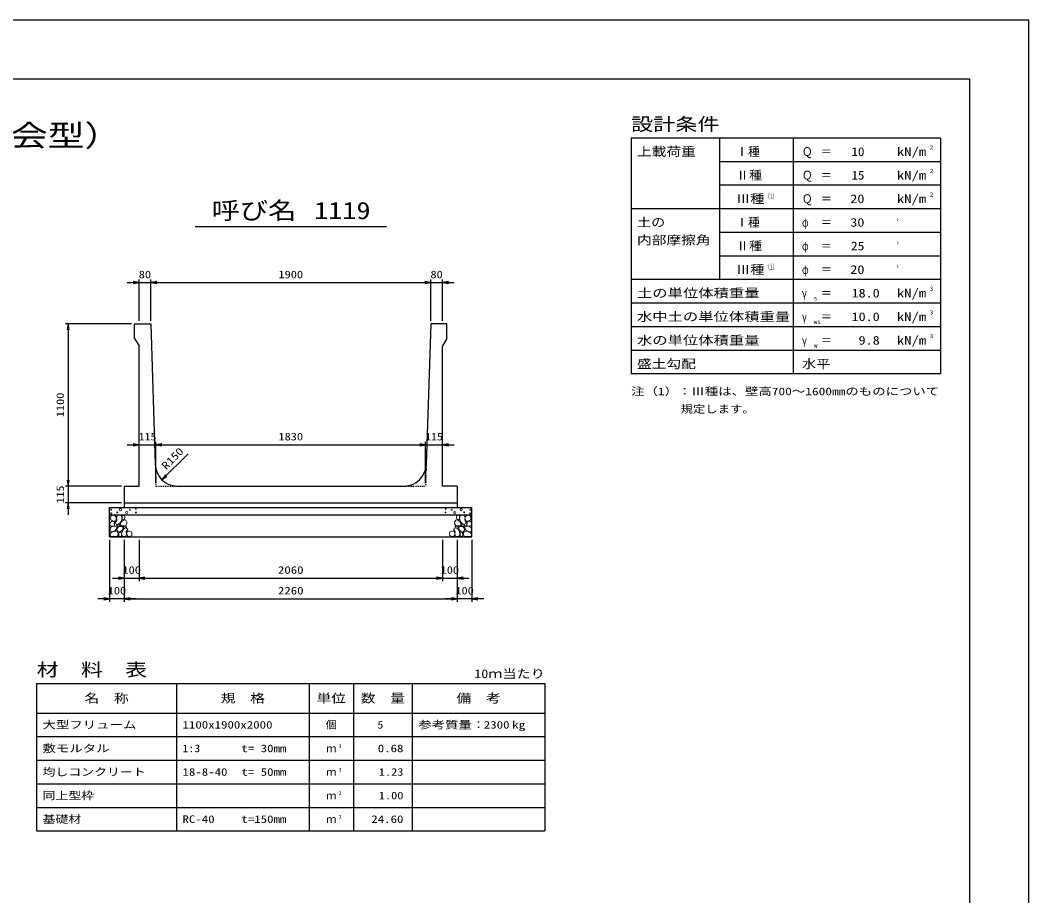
# Model space of a CAD drawing. Units: millimetres at full size. Extents: x 0 to 16820, y 0 to 11880.
# Drawn here: x 9973 to 16820, y 5940 to 11880 of the extents above; entities that cross this region are included whole.
import ezdxf
from ezdxf.enums import TextEntityAlignment as Align

# ---------------------------------------------------------------- set-up
doc = ezdxf.new("R2010")
doc.units = ezdxf.units.MM
doc.linetypes.add('DASHED_SPACED', pattern=[12, 6, -6])
for name, color, linetype, lineweight in [('0_2', 7, 'Continuous', 25), ('D-DCR-HCHn', 4, 'Continuous', 9), ('D-MTR-FRAM', 7, 'Continuous', 25), ('D-MTR-LINE', 7, 'Continuous', 25), ('D-STR-DIM', 7, 'Continuous', 25), ('D-STR-STRn', 1, 'Continuous', 25), ('D-TTL', 2, 'Continuous', 25), ('D-TTL-FRAM', 2, 'Continuous', 25), ('D-TTL-LINE', 7, 'Continuous', 25), ('D-TTL-TXT', 7, 'Continuous', 25)]:
    doc.layers.add(name, color=color, linetype=linetype, lineweight=lineweight)
for name, color, linetype in [('D-DOC', 7, 'Continuous'), ('D-MTR', 7, 'Continuous'), ('D-MTR-TXT', 7, 'Continuous')]:
    doc.layers.add(name, color=color, linetype=linetype)
doc.styles.add('ＭＳ ゴシック', font='')
doc.styles.get('ＭＳ ゴシック').set_extended_font_data('MS Gothic')

# ---------------------------------------------------------------- blocks, each defined once
blk = doc.blocks.new('open_arrow')
at = {"color": 0, "linetype": 'Continuous', "lineweight": -2}
blk.add_lwpolyline([(7.5, 1.25), (0, 0), (7.5, -1.25)], dxfattribs=at)

msp = doc.modelspace()

# ---------------------------------------------------------------- linework, layer by layer
at = {"layer": '0_2'}
for p, q in [((10680, 8355), (10680, 8075)), ((10780, 8355), (10780, 8075)), ((10780, 8355), (10780, 8075)), ((12840, 8355), (12840, 8075)), ((10600, 8095), (10860, 8095)), ((10780, 8095), (12840, 8095))]:
    msp.add_line(p, q, dxfattribs=at)
at = {"layer": 'D-DCR-HCHn'}
for points in [[(10618.399, 8518.696), (10602.796, 8522.163), (10588.928, 8515.228), (10587.194, 8499.626), (10590.661, 8487.491), (10607.997, 8482.29), (10620.132, 8482.29), (10625.333, 8490.958), (10625.333, 8510.028)], [(10632.267, 8520.429), (10627.067, 8504.827), (10628.8, 8487.491), (10616.665, 8468.421), (10632.267, 8459.753), (10649.603, 8468.421), (10660.005, 8482.29), (10663.472, 8504.827), (10660.005, 8516.962), (10649.603, 8522.163)], [(10661.739, 8478.823), (10653.071, 8458.02), (10660.005, 8449.352), (10680.808, 8449.352), (10689.476, 8452.819), (10698.144, 8464.954), (10698.144, 8475.356), (10689.476, 8489.224), (10679.074, 8490.958)], [(10665.206, 8516.962), (10665.206, 8496.159), (10673.874, 8490.958), (10682.542, 8496.159), (10684.275, 8508.294), (10682.542, 8518.696), (10670.407, 8522.163)], [(12958.261, 8478.823), (12966.929, 8458.02), (12959.995, 8449.352), (12939.192, 8449.352), (12930.524, 8452.819), (12921.856, 8464.954), (12921.856, 8475.356), (12930.524, 8489.224), (12940.926, 8490.958)], [(12954.794, 8516.962), (12954.794, 8496.159), (12946.126, 8490.958), (12937.458, 8496.159), (12935.725, 8508.294), (12937.458, 8518.696), (12949.593, 8522.163)], [(12987.733, 8520.429), (12992.933, 8504.827), (12991.2, 8487.491), (13003.335, 8468.421), (12987.733, 8459.753), (12970.397, 8468.421), (12959.995, 8482.29), (12956.528, 8504.827), (12959.995, 8516.962), (12970.397, 8522.163)], [(13001.601, 8518.696), (13017.204, 8522.163), (13031.072, 8515.228), (13032.806, 8499.626), (13029.339, 8487.491), (13012.003, 8482.29), (12999.868, 8482.29), (12994.667, 8490.958), (12994.667, 8510.028)], [(10585.46, 8475.356), (10580.26, 8459.753), (10587.194, 8449.352), (10604.53, 8447.618), (10616.366, 8452.699), (10611.464, 8464.954), (10614.932, 8471.889), (10607.997, 8478.823), (10597.596, 8482.29)], [(10618.366, 8417.757), (10631.208, 8437.019), (10629.603, 8441.834), (10611.946, 8446.65), (10595.894, 8445.045), (10584.658, 8435.414), (10583.052, 8424.177), (10584.658, 8412.941), (10597.499, 8409.731)], [(10635.735, 8459.753), (10627.067, 8452.819), (10630.534, 8447.618), (10642.669, 8447.618), (10647.87, 8449.352), (10651.337, 8456.286), (10646.136, 8461.487)], [(10663.311, 8417.757), (10671.337, 8437.019), (10664.916, 8445.045), (10645.654, 8445.045), (10637.628, 8441.834), (10629.603, 8430.598), (10629.603, 8420.967), (10637.628, 8408.125), (10647.259, 8406.52)], [(10690.599, 8379.232), (10695.415, 8393.679), (10693.81, 8409.731), (10705.046, 8427.388), (10690.599, 8435.414), (10674.548, 8427.388), (10664.916, 8414.546), (10661.706, 8393.679), (10664.916, 8382.443), (10674.548, 8377.627)], [(10687.389, 8435.414), (10695.415, 8441.834), (10692.204, 8446.65), (10680.968, 8446.65), (10676.153, 8445.045), (10672.942, 8438.624), (10677.758, 8433.808)], [(12929.401, 8379.232), (12924.585, 8393.679), (12926.19, 8409.731), (12914.954, 8427.388), (12929.401, 8435.414), (12945.452, 8427.388), (12955.084, 8414.546), (12958.294, 8393.679), (12955.084, 8382.443), (12945.452, 8377.627)], [(12932.611, 8435.414), (12924.585, 8441.834), (12927.796, 8446.65), (12939.032, 8446.65), (12943.847, 8445.045), (12947.058, 8438.624), (12942.242, 8433.808)], [(12956.689, 8417.757), (12948.663, 8437.019), (12955.084, 8445.045), (12974.346, 8445.045), (12982.372, 8441.834), (12990.397, 8430.598), (12990.397, 8420.967), (12982.372, 8408.125), (12972.741, 8406.52)], [(12984.265, 8459.753), (12992.933, 8452.819), (12989.466, 8447.618), (12977.331, 8447.618), (12972.13, 8449.352), (12968.663, 8456.286), (12973.864, 8461.487)], [(13001.634, 8417.757), (12988.792, 8437.019), (12990.397, 8441.834), (13008.054, 8446.65), (13024.106, 8445.045), (13035.342, 8435.414), (13036.948, 8424.177), (13035.342, 8412.941), (13022.501, 8409.731)], [(13034.54, 8475.356), (13039.74, 8459.753), (13032.806, 8449.352), (13015.47, 8447.618), (13003.634, 8452.699), (13008.536, 8464.954), (13005.068, 8471.889), (13012.003, 8478.823), (13022.404, 8482.29)], [(10624.787, 8377.627), (10636.023, 8382.443), (10639.234, 8398.494), (10632.813, 8409.731), (10621.577, 8412.941), (10607.13, 8411.336), (10591.078, 8404.915), (10583.052, 8395.284), (10583.052, 8384.048), (10587.868, 8377.627), (10607.13, 8379.232)], [(10660.101, 8382.443), (10660.101, 8401.705), (10652.075, 8406.52), (10644.049, 8401.705), (10642.444, 8390.469), (10644.049, 8380.837), (10655.285, 8377.627)], [(10703.441, 8380.837), (10717.887, 8377.627), (10730.729, 8384.048), (10732.334, 8398.494), (10729.124, 8409.731), (10713.072, 8414.546), (10701.836, 8414.546), (10697.02, 8406.52), (10697.02, 8388.863)], [(12916.559, 8380.837), (12902.113, 8377.627), (12889.271, 8384.048), (12887.666, 8398.494), (12890.876, 8409.731), (12906.928, 8414.546), (12918.164, 8414.546), (12922.98, 8406.52), (12922.98, 8388.863)], [(12959.899, 8382.443), (12959.899, 8401.705), (12967.925, 8406.52), (12975.951, 8401.705), (12977.556, 8390.469), (12975.951, 8380.837), (12964.715, 8377.627)], [(12995.213, 8377.627), (12983.977, 8382.443), (12980.766, 8398.494), (12987.187, 8409.731), (12998.423, 8412.941), (13012.87, 8411.336), (13028.922, 8404.915), (13036.948, 8395.284), (13036.948, 8384.048), (13032.132, 8377.627), (13012.87, 8379.232)]]:
    msp.add_lwpolyline(points, close=True, dxfattribs=at)
for centre, radius in [((10590.727, 8558.955), 3), ((10653.336, 8558.955), 7.5), ((10717.708, 8558.164), 3), ((10758.131, 8565.006), 3), ((12861.869, 8565.006), 3), ((12902.292, 8558.164), 3), ((12966.664, 8558.955), 7.5), ((13029.273, 8558.955), 3), ((10591.869, 8533.91), 3), ((10632.292, 8540.752), 3), ((10696.664, 8539.961), 7.5), ((10759.273, 8539.961), 3), ((12860.727, 8539.961), 3), ((12923.336, 8539.961), 7.5), ((12987.708, 8540.752), 3), ((13028.131, 8533.91), 3)]:
    msp.add_circle(centre, radius, dxfattribs=at)
at = {"layer": 'D-MTR-FRAM'}
for p, q in [((10085, 7380), (13535, 7380)), ((10085, 7380), (10085, 6380)), ((13535, 7380), (13535, 6380)), ((10085, 6380), (13535, 6380))]:
    msp.add_line(p, q, dxfattribs=at)
at = {"layer": 'D-MTR-LINE'}
for p, q in [((11035, 7380), (11035, 6380)), ((11935, 7380), (11935, 6380)), ((12235, 7380), (12235, 6380)), ((12635, 7380), (12635, 6380)), ((10085, 7180), (13535, 7180)), ((10085, 7020), (13535, 7020)), ((10085, 6860), (13535, 6860)), ((10085, 6700), (13535, 6700)), ((10085, 6540), (13535, 6540))]:
    msp.add_line(p, q, dxfattribs=at)
at = {"layer": 'D-STR-DIM'}
for p, q in [((10700, 10100), (10940, 10100)), ((10780, 9840), (10780, 10120)), ((10860, 9840), (10860, 10120)), ((10860, 9840), (10860, 10120)), ((10860, 10100), (12760, 10100)), ((12680, 10100), (12920, 10100)), ((12760, 9840), (12760, 10120)), ((12760, 9840), (12760, 10120)), ((12840, 9840), (12840, 10120)), ((10730, 9820), (10280, 9820)), ((10300, 9820), (10300, 8720)), ((10700, 9000), (10975, 9000)), ((10895, 8740), (10895, 9020)), ((10895, 8740), (10895, 9020)), ((10895, 9000), (12725, 9000)), ((12645, 9000), (12920, 9000)), ((12725, 8740), (12725, 9020)), ((12725, 8740), (12725, 9020)), ((10935.937, 8762.261), (11112.714, 8939.037)), ((10300, 8800), (10300, 8525)), ((10660, 8720), (10280, 8720)), ((10660, 8720), (10280, 8720)), ((10660, 8605), (10280, 8605)), ((10580, 8355), (10580, 7935)), ((10680, 8355), (10680, 7935)), ((10680, 8355), (10680, 7935)), ((12840, 8355), (12840, 8075)), ((12940, 8355), (12940, 7935)), ((12940, 8355), (12940, 7935)), ((12940, 8355), (12940, 8075)), ((13040, 8355), (13040, 7935)), ((12760, 8095), (13020, 8095)), ((10760, 7955), (10500, 7955)), ((10680, 7955), (12940, 7955)), ((13120, 7955), (12860, 7955))]:
    msp.add_line(p, q, dxfattribs=at)
at = {"layer": 'D-STR-STRn'}
for p, q in [((10750, 9820), (10860, 9820)), ((10750, 9720), (10750, 9820)), ((10860, 9820), (10890.379, 8865.23)), ((12760, 9820), (12729.621, 8865.23)), ((12870, 9820), (12760, 9820)), ((12870, 9720), (12870, 9820)), ((10750, 9720), (10780, 9670)), ((10780, 8720), (10780, 9670)), ((12870, 9720), (12840, 9670)), ((12840, 8720), (12840, 9670)), ((10680, 8720), (10680, 8605)), ((10680, 8720), (10780, 8720)), ((11040.303, 8720), (12579.697, 8720)), ((12940, 8720), (12840, 8720)), ((12940, 8720), (12940, 8605)), ((10580, 8375), (10580, 8575)), ((10580, 8575), (13040, 8575)), ((10680, 8605), (12940, 8605)), ((10680, 8605), (10680, 8575)), ((12940, 8605), (12940, 8575)), ((13040, 8375), (13040, 8575)), ((10580, 8525), (13040, 8525)), ((10580, 8375), (13040, 8375))]:
    msp.add_line(p, q, dxfattribs=at)
at = {"layer": 'D-STR-STRn', "color": 2, "linetype": 'DASHED_SPACED'}
for p, q in [((10890.379, 8865.23), (10895, 8720)), ((12729.621, 8865.23), (12725, 8720)), ((10895, 8720), (11040.303, 8720)), ((12579.697, 8720), (12725, 8720))]:
    msp.add_line(p, q, dxfattribs=at)
at = {"layer": 'D-STR-STRn'}
for centre, start, end in [((11040.303, 8870), 181.82243, 270), ((12579.697, 8870), 270, 358.17757)]:
    msp.add_arc(centre, 150, start, end, dxfattribs=at)
at = {"layer": 'D-TTL'}
for points in [[(0, 0), (16820, 0), (16820, 11880), (0, 11880)], [(400, 400), (16420, 400), (16420, 11480), (400, 11480)]]:
    msp.add_lwpolyline(points, close=True, dxfattribs=at)
at = {"layer": 'D-TTL-FRAM'}
for p, q in [((16220, 11080), (14120, 11080)), ((14120, 11080), (14120, 9480)), ((16220, 11080), (16220, 9480)), ((16220, 9480), (14120, 9480))]:
    msp.add_line(p, q, dxfattribs=at)
at = {"layer": 'D-TTL-LINE'}
for p, q in [((14720, 11080), (14720, 10120)), ((15220, 11080), (15220, 9480)), ((16220, 10920), (14720, 10920)), ((16220, 10760), (14720, 10760)), ((16220, 10600), (14120, 10600)), ((16220, 10440), (14720, 10440)), ((16220, 10280), (14720, 10280)), ((16220, 10120), (14120, 10120)), ((16220, 9960), (14120, 9960)), ((16220, 9800), (14120, 9800)), ((16220, 9640), (14120, 9640))]:
    msp.add_line(p, q, dxfattribs=at)
at = {"layer": 'D-TTL-TXT'}
msp.add_line((11160, 10480), (12460, 10480), dxfattribs=at)

# ---------------------------------------------------------------- block references
at = {"layer": '0_2', "xscale": 5.33, "yscale": 5.33, "rotation": 180}
for p in [(10680, 8095), (12840, 8095)]:
    msp.add_blockref('open_arrow', p, dxfattribs=at)
at = {"layer": '0_2', "xscale": 5.33, "yscale": 5.33}
msp.add_blockref('open_arrow', (10780, 8095), dxfattribs=at)
msp.add_blockref('open_arrow', (10780, 8095), dxfattribs=at)
at = {"layer": 'D-STR-DIM', "xscale": 5.33, "yscale": 5.33}
for p, rotation in [((10780, 10100), 180), ((12760, 10100), 180), ((12760, 10100), 180), ((10300, 9820), 270), ((10780, 9000), 180), ((12725, 9000), 180), ((12725, 9000), 180), ((10935.937, 8762.261), 45), ((10300, 8720), 90), ((10300, 8720), 90), ((10300, 8605), 270), ((12840, 8095), 180), ((10580, 7955), 180), ((12940, 7955), 180), ((12940, 7955), 180)]:
    msp.add_blockref('open_arrow', p, dxfattribs=dict(at, rotation=rotation))
for p in [(10860, 10100), (10860, 10100), (12840, 10100), (10895, 9000), (10895, 9000), (12840, 9000), (12940, 8095), (10680, 7955), (10680, 7955), (13040, 7955)]:
    msp.add_blockref('open_arrow', p, dxfattribs=at)

# ---------------------------------------------------------------- texts
at = {"layer": '0_2', "style": 'ＭＳ ゴシック'}
for s, width, p in [('100', 1.2, (10730, 8150)), ('2060', 1.25, (11810, 8150))]:
    msp.add_text(s, height=51.32, dxfattribs=dict(at, width=width)).set_placement(p, align=Align.MIDDLE_CENTER)
at = {"layer": 'D-DOC', "style": 'ＭＳ ゴシック'}
for s, width, p in [('注（1）：Ⅲ種は、壁高700～1600mmのものについて', 1.3, (14120, 9320.667)), ('\u3000\u3000\u3000\u3000規定します。', 1.2, (14120, 9200.667))]:
    msp.add_text(s, height=51.32, dxfattribs=dict(at, width=width)).set_placement(p, align=Align.BOTTOM_LEFT)
at = {"layer": 'D-MTR', "style": 'ＭＳ ゴシック', "width": 1.25}
msp.add_text('材\u3000料\u3000表', height=87.98, dxfattribs=at).set_placement((10085, 7404), align=Align.BOTTOM_LEFT)
at = {"layer": 'D-MTR', "style": 'ＭＳ ゴシック', "width": 1.2}
msp.add_text('10ｍ当たり', height=58.65, dxfattribs=at).set_placement((13535, 7399.333), align=Align.BOTTOM_RIGHT)
at = {"layer": 'D-MTR-TXT', "style": 'ＭＳ ゴシック'}
for s, height, width, p in [('名\u3000称', 58.65, 1.25, (10560, 7280)), ('規\u3000格', 58.65, 1.25, (11485, 7280)), ('単位', 58.65, 1.25, (12085, 7280)), ('数\u3000量', 58.65, 1.25, (12435, 7280)), ('備\u3000考', 58.65, 1.25, (13085, 7280)), ('個', 51.32, 1.1, (12085, 7100))]:
    msp.add_text(s, height=height, dxfattribs=dict(at, width=width)).set_placement(p, align=Align.MIDDLE_CENTER)
for s, width, p in [('大型フリューム', 1.3, (10125, 7100)), ('1100x1900x2000', 1.25, (11075, 7100)), ('参考質量：    kg', 1.3, (12675, 7100)), ('敷モルタル', 1.3, (10125, 6940)), ('1:3', 1.15, (11075, 6940)), ('t= 30mm', 1.25, (11475, 6940)), ('均しコンクリート', 1.25, (10125, 6780)), ('18-8-40', 1.25, (11075, 6780)), ('t= 50mm', 1.25, (11475, 6780)), ('同上型枠', 1.25, (10125, 6620)), ('基礎材', 1.25, (10125, 6460)), ('RC-40', 1.25, (11075, 6460)), ('t=150mm', 1.25, (11475, 6460))]:
    msp.add_text(s, height=51.32, dxfattribs=dict(at, width=width)).set_placement(p, align=Align.MIDDLE_LEFT)
for s, width, p in [('5', 1.15, (12438.553, 7100)), ('2300', 1.25, (13295, 7100)), ('0.68', 1.25, (12575, 6940)), ('1.23', 1.2, (12575, 6780)), ('1.00', 1.2, (12575, 6620)), ('24.60', 1.25, (12575, 6460))]:
    msp.add_text(s, height=51.32, dxfattribs=dict(at, width=width)).set_placement(p, align=Align.MIDDLE_RIGHT)
for p in [(12085, 6940), (12085, 6780), (12085, 6620), (12085, 6460)]:
    msp.add_text('ｍ', height=51.32, dxfattribs=at).set_placement(p, align=Align.MIDDLE_CENTER)
at = {"layer": 'D-MTR-TXT', "style": 'ＭＳ ゴシック', "width": 1.15}
for s, p in [('3', (12135, 6935.333)), ('3', (12135, 6775.333)), ('2', (12135, 6615.333)), ('2', (12135, 6455.333))]:
    msp.add_text(s, height=25.66, dxfattribs=at).set_placement(p, align=Align.BOTTOM_LEFT)
at = {"layer": 'D-STR-DIM', "style": 'ＭＳ ゴシック'}
for s, width, p in [('80', 1.2, (10820, 10155)), ('1900', 1.2, (11810, 10155)), ('80', 1.2, (12800, 10155)), ('115', 1.15, (10837.5, 9055)), ('1830', 1.2, (11810, 9055)), ('115', 1.15, (12782.5, 9055)), ('100', 1.2, (12890, 8150)), ('100', 1.2, (10630, 8010)), ('2260', 1.25, (11810, 8010)), ('100', 1.2, (12990, 8010))]:
    msp.add_text(s, height=51.32, dxfattribs=dict(at, width=width)).set_placement(p, align=Align.MIDDLE_CENTER)
for s, width, p in [('1100', 1.2, (10245, 9270)), ('115', 1.15, (10245, 8662.5))]:
    msp.add_text(s, height=51.32, rotation=90, dxfattribs=dict(at, width=width)).set_placement(p, align=Align.MIDDLE_CENTER)
at = {"layer": 'D-STR-DIM', "style": 'ＭＳ ゴシック', "width": 1.25}
msp.add_text('R150', height=51.32, rotation=45, dxfattribs=at).set_placement((10974.877, 8816.285), align=Align.BOTTOM_LEFT)
at = {"layer": 'D-TTL-TXT', "style": 'ＭＳ ゴシック'}
for s, height, width, p in [('設計条件', 87.98, 1.25, (14120, 11104)), ('上載荷重', 58.65, 1.25, (14160, 10941.333)), ('2', 29.33, 1.15, (16148, 10994.667)), ('Ｑ', 58.65, 0.9, (15280, 10941.333)), ('＝', 58.65, 0.95, (15408, 10941.333)), ('kN/m', 58.65, 1.25, (15924, 10941.333)), ('Ⅱ種', 58.65, 1.1, (14833.333, 10781.333)), ('Ｑ', 58.65, 0.9, (15280, 10781.333)), ('＝', 58.65, 0.95, (15408, 10781.333)), ('kN/m', 58.65, 1.25, (15924, 10781.333)), ('2', 29.33, 1.15, (16148, 10834.667)), ('Ⅲ種', 58.65, 1.2, (14833.333, 10621.333)), ('（1）', 36.66, 0.6, (15031.179, 10655.282)), ('Ｑ', 58.65, 0.9, (15280, 10621.333)), ('＝', 58.65, 0.95, (15408, 10621.333)), ('kN/m', 58.65, 1.25, (15924, 10621.333)), ('2', 29.33, 1.15, (16148, 10674.667)), ('土の', 58.65, 1.2, (14160, 10461.333)), ('φ', 58.65, 0.75, (15280, 10461.333)), ('＝', 58.65, 0.95, (15408, 10461.333)), ('°', 58.65, 0.3, (15924, 10461.333)), ('内部摩擦角', 58.65, 1.25, (14160, 10341.333)), ('Ⅱ種', 58.65, 1.1, (14833.333, 10301.333)), ('φ', 58.65, 0.75, (15280, 10301.333)), ('＝', 58.65, 0.95, (15408, 10301.333)), ('°', 58.65, 0.3, (15924, 10301.333)), ('Ⅲ種', 58.65, 1.2, (14833.333, 10141.333)), ('（1）', 36.66, 0.6, (15031.179, 10175.282)), ('φ', 58.65, 0.75, (15280, 10141.333)), ('°', 58.65, 0.3, (15924, 10141.333)), ('＝', 58.65, 0.95, (15408, 10141.333)), ('土の単位体積重量', 58.65, 1.3, (14160, 9981.333)), ('3', 29.33, 1.15, (16148, 10034.667)), ('γ', 58.65, 0.75, (15280, 9981.333)), ('s', 29.33, 1.15, (15360, 9970.667)), ('＝', 58.65, 0.95, (15408, 9981.333)), ('kN/m', 58.65, 1.25, (15924, 9981.333)), ('水中土の単位体積重量', 58.65, 1.3, (14160, 9821.333)), ('γ', 58.65, 0.75, (15280, 9821.333)), ('＝', 58.65, 0.95, (15408, 9821.333)), ('kN/m', 58.65, 1.25, (15924, 9821.333)), ('3', 29.33, 1.15, (16148, 9874.667)), ('ws', 29.33, 1.2, (15360, 9810.667)), ('水の単位体積重量', 58.65, 1.3, (14160, 9661.333)), ('γ', 58.65, 0.75, (15280, 9661.333)), ('kN/m', 58.65, 1.25, (15924, 9661.333)), ('3', 29.33, 1.15, (16148, 9714.667)), ('w', 29.33, 1.25, (15360, 9650.667)), ('＝', 58.65, 0.95, (15408, 9661.333)), ('盛土勾配', 58.65, 1.25, (14160, 9501.333)), ('水平', 58.65, 1.2, (15280, 9501.333))]:
    msp.add_text(s, height=height, dxfattribs=dict(at, width=width)).set_placement(p, align=Align.BOTTOM_LEFT)
for s, height, width, p in [('大型フリューム（農業土木事業協会型）', 146.6, 1.25, (8410, 10980)), ('呼び名', 117.3, 1.2, (11560, 10495)), ('1119', 117.3, 1.2, (12160, 10495))]:
    msp.add_text(s, height=height, dxfattribs=dict(at, width=width)).set_placement(p, align=Align.BOTTOM_CENTER)
for p in [(14833.333, 10941.333), (14833.333, 10461.333)]:
    msp.add_text('Ⅰ種', height=58.65, dxfattribs=at).set_placement(p, align=Align.BOTTOM_LEFT)
for s, width, p in [('10', 1.1, (15704, 10941.333)), ('15', 1.1, (15704, 10781.333)), ('20', 1.2, (15704, 10621.333)), ('30', 1.2, (15704, 10461.333)), ('25', 1.15, (15704, 10301.333)), ('20', 1.2, (15704, 10141.333)), ('18.0', 1.2, (15808, 9981.333)), ('10.0', 1.2, (15808, 9821.333)), ('9.8', 1.2, (15808, 9661.333))]:
    msp.add_text(s, height=58.65, dxfattribs=dict(at, width=width)).set_placement(p, align=Align.BOTTOM_RIGHT)

doc.saveas('drawing.dxf')
